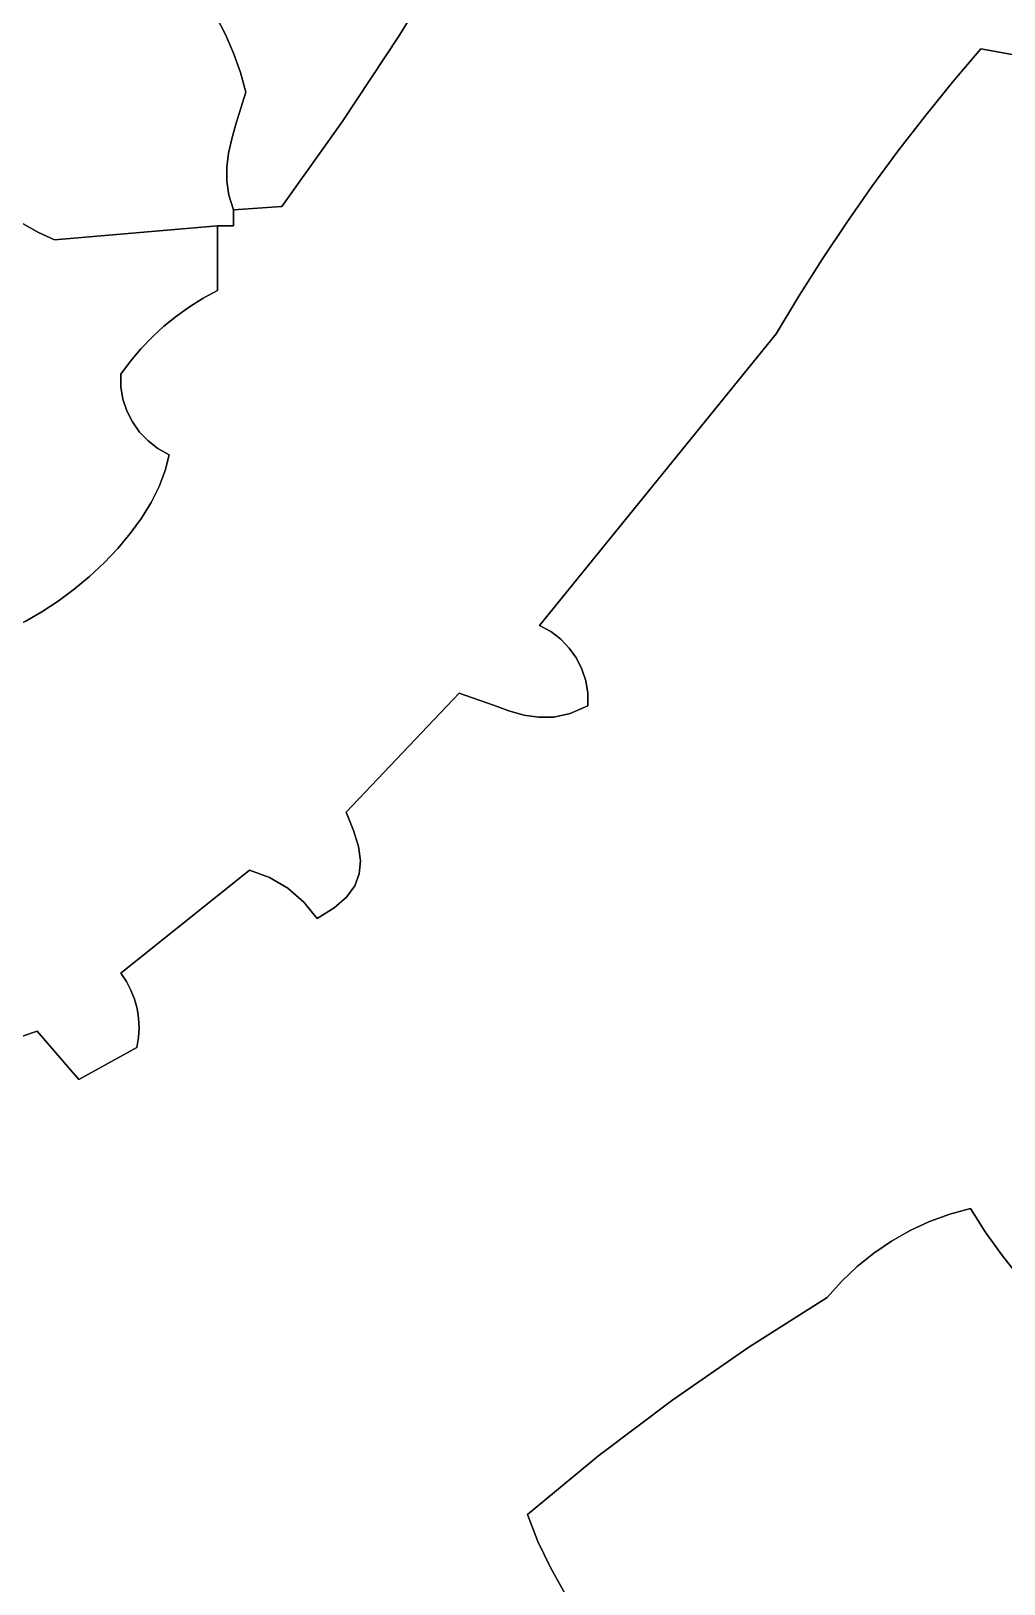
# Model space of a CAD drawing. Header units: inches. Extents: x 36.3 to 71.4, y 17.4 to 61.7.
# Drawn here: x 57.348 to 59.469, y 35.183 to 38.568 of the extents above; entities that cross this region are included whole.
import ezdxf

# ---------------------------------------------------------------- set-up
doc = ezdxf.new("R2010")
doc.units = ezdxf.units.IN
doc.layers.add('SURFACES_FOR_SKETCHUP', color=7, linetype='Continuous')

msp = doc.modelspace()

# ---------------------------------------------------------------- linework, layer by layer
at = {"layer": 'SURFACES_FOR_SKETCHUP'}
for points, invisible_edges in [([(59.4189, 38.5296), (60.1072, 39.9492), (58.3796, 38.951)], 11), ([(59.6085, 38.4945), (60.1072, 39.9492), (59.4189, 38.5296)], 3), ([(58.2692, 38.753), (59.238, 38.3066), (58.3796, 38.951)], 3), ([(59.2966, 38.3823), (58.3796, 38.951), (59.238, 38.3066)], 3), ([(59.4189, 38.5296), (58.3796, 38.951), (59.3569, 38.4567)], 3), ([(59.3569, 38.4567), (58.3796, 38.951), (59.2966, 38.3823)], 3), ([(57.7521, 38.5999), (57.334, 38.7403), (57.2677, 38.19)], 11), ([(58.1515, 38.5593), (58.2692, 38.753), (57.7291, 38.6377)], 10), ([(58.1515, 38.5593), (59.0732, 38.0715), (58.2692, 38.753)], 3), ([(59.1263, 38.1512), (58.2692, 38.753), (59.0732, 38.0715)], 3), ([(59.1813, 38.2295), (58.2692, 38.753), (59.1263, 38.1512)], 3), ([(59.238, 38.3066), (58.2692, 38.753), (59.1813, 38.2295)], 3), ([(57.7291, 38.6377), (57.7521, 38.5999), (58.1515, 38.5593)], 10), ([(57.2677, 38.19), (57.2987, 38.168), (57.7521, 38.5999)], 10), ([(57.7521, 38.5999), (57.2987, 38.168), (57.7724, 38.5607)], 3), ([(57.7521, 38.5999), (57.7724, 38.5607), (58.1515, 38.5593)], 10), ([(57.7858, 38.3333), (57.7724, 38.5607), (57.2987, 38.168)], 11), ([(57.7724, 38.5607), (57.7899, 38.52), (58.1515, 38.5593)], 10), ([(57.7724, 38.5607), (57.795, 38.3655), (57.7899, 38.52)], 3), ([(57.795, 38.3655), (57.7724, 38.5607), (57.7858, 38.3333)], 3), ([(57.7899, 38.52), (57.8046, 38.4782), (58.1515, 38.5593)], 10), ([(58.0268, 38.3701), (58.1515, 38.5593), (57.8046, 38.4782)], 10), ([(58.0268, 38.3701), (58.9725, 37.9086), (58.1515, 38.5593)], 3), ([(59.0219, 37.9907), (58.1515, 38.5593), (58.9725, 37.9086)], 3), ([(59.0732, 38.0715), (58.1515, 38.5593), (59.0219, 37.9907)], 3), ([(59.4189, 38.5296), (59.3569, 38.4567), (59.6085, 38.4945)], 2), ([(57.8046, 38.4782), (57.7899, 38.52), (57.795, 38.3655)], 10), ([(59.3569, 38.4567), (59.2966, 38.3823), (59.6085, 38.4945)], 10), ([(59.8195, 38.3238), (59.6085, 38.4945), (59.2966, 38.3823)], 10), ([(57.8163, 38.4352), (57.8046, 38.4782), (57.795, 38.3655)], 2), ([(57.8046, 38.4782), (57.8163, 38.4352), (58.0268, 38.3701)], 10), ([(57.8163, 38.4352), (57.795, 38.3655), (58.0268, 38.3701)], 10), ([(57.795, 38.3655), (57.7858, 38.3333), (58.0268, 38.3701)], 10), ([(57.895, 38.1855), (58.0268, 38.3701), (57.7858, 38.3333)], 10), ([(57.895, 38.1855), (58.9725, 37.9086), (58.0268, 38.3701)], 3), ([(59.2966, 38.3823), (59.238, 38.3066), (59.8195, 38.3238)], 10), ([(57.2987, 38.168), (57.331, 38.1478), (57.7858, 38.3333)], 10), ([(57.331, 38.1478), (57.3645, 38.1295), (57.7858, 38.3333)], 10), ([(57.7788, 38.3022), (57.7858, 38.3333), (57.3645, 38.1295)], 10), ([(57.7858, 38.3333), (57.7788, 38.3022), (57.895, 38.1855)], 10), ([(59.1813, 38.2295), (59.1263, 38.1512), (59.8195, 38.3238)], 10), ([(60.0356, 38.1596), (59.8195, 38.3238), (59.1263, 38.1512)], 10), ([(59.238, 38.3066), (59.1813, 38.2295), (59.8195, 38.3238)], 10), ([(57.3645, 38.1295), (57.3991, 38.1131), (57.7788, 38.3022)], 10), ([(57.7749, 38.2716), (57.7788, 38.3022), (57.3991, 38.1131)], 10), ([(57.7788, 38.3022), (57.7749, 38.2716), (57.895, 38.1855)], 10), ([(57.7748, 38.2412), (57.7749, 38.2716), (57.3991, 38.1131)], 10), ([(57.7748, 38.2412), (57.895, 38.1855), (57.7749, 38.2716)], 3), ([(57.7546, 38.1434), (57.7748, 38.2412), (57.3991, 38.1131)], 3), ([(57.7546, 38.1434), (57.7794, 38.2103), (57.7748, 38.2412)], 9), ([(57.7748, 38.2412), (57.7794, 38.2103), (57.895, 38.1855)], 10), ([(57.7546, 38.1434), (57.7897, 38.1785), (57.7794, 38.2103)], 9), ([(57.7897, 38.1785), (57.895, 38.1855), (57.7794, 38.2103)], 2), ([(57.895, 38.1855), (57.7897, 38.1434), (57.7546, 38.003)], 11), ([(57.7546, 38.003), (58.4568, 37.2726), (57.895, 38.1855)], 11), ([(57.7546, 38.1434), (57.7897, 38.1434), (57.7897, 38.1785)], 8), ([(57.895, 38.1855), (57.7897, 38.1785), (57.7897, 38.1434)], 8), ([(58.9725, 37.9086), (57.895, 38.1855), (58.4568, 37.2726)], 3), ([(60.2566, 38.0022), (60.0356, 38.1596), (58.9725, 37.9086)], 10), ([(59.0219, 37.9907), (58.9725, 37.9086), (60.0356, 38.1596)], 10), ([(59.0732, 38.0715), (59.0219, 37.9907), (60.0356, 38.1596)], 10), ([(59.1263, 38.1512), (59.0732, 38.0715), (60.0356, 38.1596)], 10), ([(57.331, 38.1478), (56.8171, 37.8925), (57.3645, 38.1295)], 3), ([(57.5439, 37.8204), (57.3645, 38.1295), (56.8171, 37.8925)], 11), ([(57.3645, 38.1295), (57.5439, 37.8204), (57.3991, 38.1131)], 3), ([(57.3991, 38.1131), (57.6938, 37.9673), (57.7546, 38.1434)], 3), ([(57.7236, 37.986), (57.7546, 38.1434), (57.6938, 37.9673)], 3), ([(57.7546, 38.003), (57.7546, 38.1434), (57.7236, 37.986)], 2), ([(57.7897, 38.1434), (57.7546, 38.1434), (57.7546, 38.003)], 8), ([(57.6938, 37.9673), (57.3991, 38.1131), (57.6652, 37.9468)], 3), ([(57.6652, 37.9468), (57.3991, 38.1131), (57.638, 37.9246)], 3), ([(57.638, 37.9246), (57.3991, 38.1131), (57.6122, 37.9008)], 3), ([(57.6122, 37.9008), (57.3991, 38.1131), (57.5879, 37.8755)], 3), ([(57.5879, 37.8755), (57.3991, 38.1131), (57.5651, 37.8486)], 3), ([(57.5651, 37.8486), (57.3991, 38.1131), (57.5439, 37.8204)], 3), ([(57.7546, 38.003), (57.7236, 37.986), (57.6492, 37.6448)], 10), ([(57.6492, 37.6448), (58.4568, 37.2726), (57.7546, 38.003)], 11), ([(57.7236, 37.986), (57.6938, 37.9673), (57.6492, 37.6448)], 10), ([(58.9725, 37.9086), (60.4669, 36.4986), (60.2566, 38.0022)], 11), ([(57.6652, 37.9468), (57.6492, 37.6448), (57.6938, 37.9673)], 3), ([(57.638, 37.9246), (57.6122, 37.9008), (57.6492, 37.6448)], 10), ([(57.638, 37.9246), (57.6492, 37.6448), (57.6652, 37.9468)], 3), ([(57.0804, 37.3709), (57.5442, 37.7926), (56.8171, 37.8925)], 11), ([(57.5442, 37.7926), (57.5439, 37.8204), (56.8171, 37.8925)], 10), ([(57.6122, 37.9008), (57.5879, 37.8755), (57.6249, 37.6581)], 10), ([(57.6249, 37.6581), (57.6492, 37.6448), (57.6122, 37.9008)], 10), ([(58.9725, 37.9086), (58.4568, 37.2726), (58.4812, 37.2593)], 8), ([(58.9725, 37.9086), (58.4812, 37.2593), (58.5028, 37.2427)], 9), ([(58.9725, 37.9086), (58.5028, 37.2427), (58.5215, 37.2232)], 9), ([(58.9725, 37.9086), (58.5215, 37.2232), (58.537, 37.2013)], 9), ([(58.9725, 37.9086), (58.537, 37.2013), (58.549, 37.1773)], 9), ([(58.9725, 37.9086), (58.549, 37.1773), (58.5574, 37.1517)], 9), ([(58.9725, 37.9086), (58.5574, 37.1517), (58.5619, 37.1248)], 9), ([(58.9725, 37.9086), (58.5619, 37.1248), (58.5622, 37.097)], 9), ([(58.5622, 37.097), (60.4669, 36.4986), (58.9725, 37.9086)], 11), ([(57.5651, 37.8486), (57.557, 37.7401), (57.5879, 37.8755)], 3), ([(57.557, 37.7401), (57.5691, 37.7161), (57.5879, 37.8755)], 10), ([(57.5691, 37.7161), (57.5846, 37.6942), (57.5879, 37.8755)], 10), ([(57.5846, 37.6942), (57.6033, 37.6747), (57.5879, 37.8755)], 10), ([(57.6033, 37.6747), (57.6249, 37.6581), (57.5879, 37.8755)], 10), ([(57.5439, 37.8204), (57.5442, 37.7926), (57.5651, 37.8486)], 2), ([(57.5442, 37.7926), (57.5487, 37.7657), (57.5651, 37.8486)], 10), ([(57.557, 37.7401), (57.5651, 37.8486), (57.5487, 37.7657)], 3), ([(57.5442, 37.7926), (57.0804, 37.3709), (57.5487, 37.7657)], 3), ([(57.5487, 37.7657), (57.0804, 37.3709), (57.557, 37.7401)], 3), ([(57.557, 37.7401), (57.0804, 37.3709), (57.4758, 37.3795)], 11), ([(57.4758, 37.3795), (57.5076, 37.4092), (57.557, 37.7401)], 10), ([(57.5691, 37.7161), (57.557, 37.7401), (57.5076, 37.4092)], 10), ([(57.5076, 37.4092), (57.5373, 37.4405), (57.5691, 37.7161)], 10), ([(57.5373, 37.4405), (57.5646, 37.4731), (57.5691, 37.7161)], 10), ([(57.5846, 37.6942), (57.5691, 37.7161), (57.5646, 37.4731)], 10), ([(57.5646, 37.4731), (57.5889, 37.5066), (57.5846, 37.6942)], 10), ([(57.5889, 37.5066), (57.6099, 37.5408), (57.5846, 37.6942)], 10), ([(57.6033, 37.6747), (57.5846, 37.6942), (57.6099, 37.5408)], 10), ([(57.6099, 37.5408), (57.6272, 37.5755), (57.6033, 37.6747)], 10), ([(57.6405, 37.6102), (57.6249, 37.6581), (57.6033, 37.6747)], 9), ([(57.6405, 37.6102), (57.6033, 37.6747), (57.6272, 37.5755)], 3), ([(57.6405, 37.6102), (57.6492, 37.6448), (57.6249, 37.6581)], 8), ([(57.6405, 37.6102), (58.2813, 37.1251), (57.6492, 37.6448)], 3), ([(58.2813, 37.1251), (58.4568, 37.2726), (57.6492, 37.6448)], 11), ([(57.6405, 37.6102), (57.6272, 37.5755), (58.2813, 37.1251)], 10), ([(57.6272, 37.5755), (57.6099, 37.5408), (58.2813, 37.1251)], 10), ([(57.6099, 37.5408), (57.5889, 37.5066), (58.2813, 37.1251)], 10), ([(57.5889, 37.5066), (57.5646, 37.4731), (58.2813, 37.1251)], 10), ([(57.5646, 37.4731), (57.5373, 37.4405), (58.0355, 36.8653)], 10), ([(58.0355, 36.8653), (58.2813, 37.1251), (57.5646, 37.4731)], 10), ([(57.5076, 37.4092), (57.4758, 37.3795), (58.0355, 36.8653)], 10), ([(57.5373, 37.4405), (57.5076, 37.4092), (58.0355, 36.8653)], 10), ([(57.4758, 37.3795), (57.0804, 37.3709), (57.4422, 37.3515)], 3), ([(57.4758, 37.3795), (57.4422, 37.3515), (57.8248, 36.7389)], 10), ([(57.8248, 36.7389), (58.0355, 36.8653), (57.4758, 37.3795)], 11), ([(57.1155, 37.3418), (57.4422, 37.3515), (57.0804, 37.3709)], 3), ([(57.4422, 37.3515), (57.1155, 37.3418), (57.4074, 37.3257)], 3), ([(57.4074, 37.3257), (57.1155, 37.3418), (57.3716, 37.3022)], 3), ([(57.3716, 37.3022), (57.1155, 37.3418), (57.3353, 37.2814)], 3), ([(57.4422, 37.3515), (57.4074, 37.3257), (57.8248, 36.7389)], 10), ([(57.4074, 37.3257), (57.3716, 37.3022), (57.8248, 36.7389)], 10), ([(57.3353, 37.2814), (57.2988, 37.2635), (57.8248, 36.7389)], 10), ([(57.3716, 37.3022), (57.3353, 37.2814), (57.8248, 36.7389)], 10), ([(57.2988, 37.2635), (57.1495, 37.1686), (57.5439, 36.5142)], 11), ([(57.5439, 36.5142), (57.8248, 36.7389), (57.2988, 37.2635)], 10), ([(58.2813, 37.1251), (58.3563, 37.0985), (58.4568, 37.2726)], 10), ([(58.3563, 37.0985), (58.3899, 37.0865), (58.4568, 37.2726)], 10), ([(58.4812, 37.2593), (58.4568, 37.2726), (58.3899, 37.0865)], 10), ([(58.3899, 37.0865), (58.4224, 37.0772), (58.4812, 37.2593)], 10), ([(58.5028, 37.2427), (58.4812, 37.2593), (58.4224, 37.0772)], 10), ([(58.5215, 37.2232), (58.5028, 37.2427), (58.4224, 37.0772)], 10), ([(58.4224, 37.0772), (58.4547, 37.0722), (58.5215, 37.2232)], 10), ([(58.537, 37.2013), (58.5215, 37.2232), (58.4547, 37.0722)], 10), ([(58.4547, 37.0722), (58.4881, 37.0728), (58.537, 37.2013)], 10), ([(58.549, 37.1773), (58.537, 37.2013), (58.4881, 37.0728)], 10), ([(58.5574, 37.1517), (58.549, 37.1773), (58.4881, 37.0728)], 10), ([(57.124, 37.1402), (57.0963, 37.1133), (57.5439, 36.5142)], 10), ([(57.124, 37.1402), (57.5439, 36.5142), (57.1495, 37.1686)], 3), ([(58.4881, 37.0728), (58.5235, 37.0806), (58.5574, 37.1517)], 10), ([(58.5619, 37.1248), (58.5574, 37.1517), (58.5235, 37.0806)], 10), ([(57.0963, 37.1133), (57.0667, 37.0879), (57.5439, 36.5142)], 10), ([(58.2813, 37.1251), (58.0355, 36.8653), (58.0514, 36.8257)], 8), ([(58.2813, 37.1251), (58.0514, 36.8257), (58.3563, 37.0985)], 3), ([(58.5622, 37.097), (58.5619, 37.1248), (58.5235, 37.0806)], 2), ([(57.0667, 37.0879), (57.0353, 37.0637), (57.5439, 36.5142)], 10), ([(58.0618, 36.7906), (58.3563, 37.0985), (58.0514, 36.8257)], 3), ([(58.4881, 37.0728), (58.054, 36.7049), (58.5235, 37.0806)], 3), ([(58.054, 36.7049), (59.1488, 35.8749), (58.5235, 37.0806)], 11), ([(58.054, 36.7049), (58.4881, 37.0728), (58.0638, 36.7309)], 3), ([(58.3563, 37.0985), (58.0618, 36.7906), (58.3899, 37.0865)], 3), ([(58.3899, 37.0865), (58.0618, 36.7906), (58.4224, 37.0772)], 3), ([(58.0662, 36.7593), (58.4224, 37.0772), (58.0618, 36.7906)], 3), ([(58.4547, 37.0722), (58.0638, 36.7309), (58.4881, 37.0728)], 3), ([(58.0638, 36.7309), (58.4547, 37.0722), (58.0662, 36.7593)], 3), ([(58.4224, 37.0772), (58.0662, 36.7593), (58.4547, 37.0722)], 3), ([(58.5235, 37.0806), (59.1852, 35.9043), (58.5622, 37.097)], 3), ([(59.1852, 35.9043), (58.5235, 37.0806), (59.1488, 35.8749)], 3), ([(60.4669, 36.4986), (58.5622, 37.097), (60.3516, 36.3496)], 3), ([(59.3963, 36.0015), (60.3516, 36.3496), (58.5622, 37.097)], 11), ([(59.3508, 35.9891), (59.3963, 36.0015), (58.5622, 37.097)], 10), ([(59.3068, 35.9731), (59.3508, 35.9891), (58.5622, 37.097)], 10), ([(59.3068, 35.9731), (58.5622, 37.097), (59.2643, 35.9535)], 3), ([(59.2643, 35.9535), (58.5622, 37.097), (59.2237, 35.9305)], 3), ([(59.2237, 35.9305), (58.5622, 37.097), (59.1852, 35.9043)], 3), ([(57.0353, 37.0637), (56.9683, 37.0189), (57.3613, 36.3877)], 10), ([(57.3613, 36.3877), (57.5439, 36.5142), (57.0353, 37.0637)], 11), ([(57.2954, 36.3655), (57.3613, 36.3877), (56.9683, 37.0189)], 10), ([(57.8683, 36.7228), (58.0355, 36.8653), (57.8248, 36.7389)], 3), ([(58.0355, 36.8653), (57.8683, 36.7228), (58.0514, 36.8257)], 3), ([(57.908, 36.6994), (58.0514, 36.8257), (57.8683, 36.7228)], 3), ([(58.0514, 36.8257), (57.908, 36.6994), (58.0618, 36.7906)], 3), ([(58.0618, 36.7906), (57.908, 36.6994), (58.0662, 36.7593)], 3), ([(57.8248, 36.7389), (57.5439, 36.5142), (57.556, 36.4963)], 8), ([(57.8248, 36.7389), (57.556, 36.4963), (57.566, 36.4775)], 9), ([(57.8248, 36.7389), (57.566, 36.4775), (57.5738, 36.4577)], 9), ([(57.8248, 36.7389), (57.5738, 36.4577), (57.8683, 36.7228)], 3), ([(58.0662, 36.7593), (57.908, 36.6994), (58.0638, 36.7309)], 3), ([(57.8683, 36.7228), (57.5738, 36.4577), (57.908, 36.6994)], 3), ([(57.908, 36.6994), (57.5738, 36.4577), (57.9429, 36.6695)], 3), ([(58.054, 36.7049), (58.0638, 36.7309), (57.908, 36.6994)], 10), ([(57.908, 36.6994), (57.9429, 36.6695), (58.054, 36.7049)], 10), ([(58.0359, 36.6805), (58.054, 36.7049), (57.9429, 36.6695)], 10), ([(58.0359, 36.6805), (58.9131, 35.6993), (58.054, 36.7049)], 3), ([(59.1149, 35.8425), (58.054, 36.7049), (58.9131, 35.6993)], 11), ([(59.1488, 35.8749), (58.054, 36.7049), (59.1149, 35.8425)], 3), ([(57.9429, 36.6695), (57.5738, 36.4577), (57.9723, 36.6335)], 3), ([(58.0089, 36.657), (58.0359, 36.6805), (57.9429, 36.6695)], 10), ([(57.9723, 36.6335), (58.0089, 36.657), (57.9429, 36.6695)], 2), ([(58.0089, 36.657), (58.7472, 35.5844), (58.0359, 36.6805)], 3), ([(58.9131, 35.6993), (58.0359, 36.6805), (58.7472, 35.5844)], 3), ([(57.5794, 36.4373), (57.9723, 36.6335), (57.5738, 36.4577)], 3), ([(57.579, 36.3526), (57.9723, 36.6335), (57.5826, 36.3739)], 3), ([(57.579, 36.3526), (58.5862, 35.4627), (57.9723, 36.6335)], 11), ([(57.5828, 36.4164), (57.9723, 36.6335), (57.5794, 36.4373)], 3), ([(57.5826, 36.3739), (57.9723, 36.6335), (57.5839, 36.3952)], 3), ([(57.5839, 36.3952), (57.9723, 36.6335), (57.5828, 36.4164)], 3), ([(57.9723, 36.6335), (58.7472, 35.5844), (58.0089, 36.657)], 3), ([(58.7472, 35.5844), (57.9723, 36.6335), (58.5862, 35.4627)], 3), ([(57.5439, 36.5142), (57.3613, 36.3877), (57.556, 36.4963)], 3), ([(57.556, 36.4963), (57.3613, 36.3877), (57.566, 36.4775)], 3), ([(57.5738, 36.4577), (57.566, 36.4775), (57.3613, 36.3877)], 10), ([(57.5794, 36.4373), (57.5738, 36.4577), (57.3613, 36.3877)], 10), ([(57.5794, 36.4373), (57.3613, 36.3877), (57.5828, 36.4164)], 3), ([(57.5828, 36.4164), (57.3613, 36.3877), (57.5839, 36.3952)], 3), ([(57.3613, 36.3877), (57.4526, 36.2824), (57.5839, 36.3952)], 10), ([(57.5826, 36.3739), (57.5839, 36.3952), (57.4526, 36.2824)], 10), ([(57.2954, 36.3655), (57.2312, 36.3417), (57.4526, 36.2824)], 10), ([(57.4526, 36.2824), (57.3613, 36.3877), (57.2954, 36.3655)], 8), ([(57.579, 36.3526), (57.5826, 36.3739), (57.4526, 36.2824)], 2), ([(57.2312, 36.3417), (57.1717, 36.3146), (57.4526, 36.2824)], 10), ([(57.4526, 36.2824), (58.4303, 35.3344), (57.579, 36.3526)], 3), ([(58.5862, 35.4627), (57.579, 36.3526), (58.4303, 35.3344)], 3), ([(60.3516, 36.3496), (59.3963, 36.0015), (60.2326, 36.2035)], 3), ([(57.0523, 36.0647), (57.4526, 36.2824), (57.1717, 36.3146)], 11), ([(57.0523, 36.0647), (58.4303, 35.3344), (57.4526, 36.2824)], 11), ([(60.2326, 36.2035), (59.3963, 36.0015), (60.11, 36.0605)], 3), ([(56.8206, 35.9313), (57.7826, 34.3362), (57.0523, 36.0647)], 3), ([(58.4303, 35.3344), (57.0523, 36.0647), (58.0007, 34.4624)], 11), ([(58.0007, 34.4624), (57.0523, 36.0647), (57.7826, 34.3362)], 3), ([(60.11, 36.0605), (59.3963, 36.0015), (59.9838, 35.9206)], 3), ([(59.3508, 35.9891), (59.3068, 35.9731), (59.4285, 35.9505)], 10), ([(59.3963, 36.0015), (59.3508, 35.9891), (59.4285, 35.9505)], 2), ([(59.4285, 35.9505), (59.9838, 35.9206), (59.3963, 36.0015)], 3), ([(59.2237, 35.9305), (59.4634, 35.9014), (59.2643, 35.9535)], 3), ([(59.2643, 35.9535), (59.4634, 35.9014), (59.3068, 35.9731)], 3), ([(59.4285, 35.9505), (59.3068, 35.9731), (59.4634, 35.9014)], 3), ([(56.7012, 34.4551), (57.7826, 34.3362), (56.8206, 35.9313)], 11), ([(59.2237, 35.9305), (59.1852, 35.9043), (59.5006, 35.8542)], 10), ([(59.4634, 35.9014), (59.2237, 35.9305), (59.5006, 35.8542)], 3), ([(59.4634, 35.9014), (59.9838, 35.9206), (59.4285, 35.9505)], 3), ([(59.5006, 35.8542), (59.9838, 35.9206), (59.4634, 35.9014)], 3), ([(59.1852, 35.9043), (59.1488, 35.8749), (59.5006, 35.8542)], 10), ([(59.1149, 35.8425), (59.5006, 35.8542), (59.1488, 35.8749)], 3), ([(59.5006, 35.8542), (59.1149, 35.8425), (59.5403, 35.809)], 3), ([(58.9131, 35.6993), (59.0837, 35.8073), (59.1149, 35.8425)], 8), ([(59.0837, 35.8073), (59.5403, 35.809), (59.1149, 35.8425)], 3), ([(59.0837, 35.8073), (58.9131, 35.6993), (59.7618, 35.5482)], 10), ([(59.5403, 35.809), (59.0837, 35.8073), (59.5822, 35.7659)], 3), ([(59.6263, 35.7251), (59.0837, 35.8073), (59.7618, 35.5482)], 11), ([(59.5822, 35.7659), (59.0837, 35.8073), (59.6263, 35.7251)], 3), ([(58.9131, 35.6993), (58.7472, 35.5844), (59.5012, 34.8133)], 10), ([(59.5012, 34.8133), (59.7618, 35.5482), (58.9131, 35.6993)], 11), ([(58.7472, 35.5844), (58.5862, 35.4627), (58.5713, 35.0542)], 10), ([(58.5713, 35.0542), (58.5975, 34.9981), (58.7472, 35.5844)], 10), ([(58.7472, 35.5844), (58.5975, 34.9981), (58.7248, 34.8156)], 11), ([(58.7248, 34.8156), (59.5012, 34.8133), (58.7472, 35.5844)], 11), ([(58.5862, 35.4627), (58.4303, 35.3344), (58.4533, 35.2751)], 8), ([(58.4533, 35.2751), (58.4808, 35.2184), (58.5862, 35.4627)], 10), ([(58.4808, 35.2184), (58.5418, 35.109), (58.5862, 35.4627)], 10), ([(58.5418, 35.109), (58.5713, 35.0542), (58.5862, 35.4627)], 10), ([(58.2151, 34.5948), (58.4303, 35.3344), (58.0007, 34.4624)], 3), ([(58.2151, 34.5948), (58.4533, 35.2751), (58.4303, 35.3344)], 9), ([(58.2151, 34.5948), (58.4808, 35.2184), (58.4533, 35.2751)], 9), ([(58.2151, 34.5948), (58.4257, 34.7333), (58.4808, 35.2184)], 10), ([(58.5418, 35.109), (58.4808, 35.2184), (58.4257, 34.7333)], 10)]:
    msp.add_3dface(points, dxfattribs=dict(at, invisible_edges=invisible_edges))

doc.saveas('drawing.dxf')
